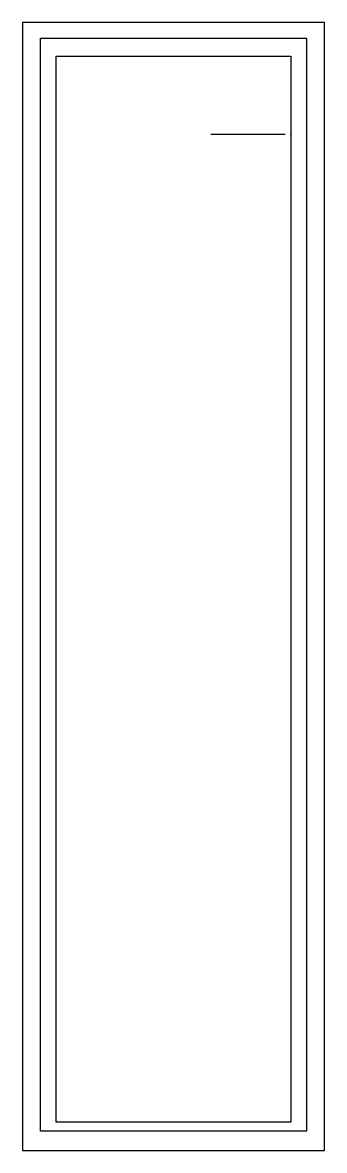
# Model space of a CAD drawing. Header units: millimetres. Extents: x -24 to 3, y -91 to 10.
import ezdxf

# ---------------------------------------------------------------- set-up
doc = ezdxf.new("R2010")
doc.units = ezdxf.units.MM
doc.layers.get('0').update_dxf_attribs({"linetype": 'CONTINUOUS'})

msp = doc.modelspace()

# ---------------------------------------------------------------- linework, layer by layer
for p, q in [((-21, 7), (0, 7)), ((-21, -0.57), (-21, 7)), ((0, 7), (0, -0.57)), ((-7.16, 0), (-0.5, 0)), ((-21, -2.17), (-21, -0.57)), ((0, -0.57), (0, -2.17)), ((-21, -3.11), (-21, -2.17)), ((0, -2.17), (0, -3.11)), ((-21, -4.71), (-21, -3.11)), ((0, -3.11), (0, -4.71)), ((-21, -5.65), (-21, -4.71)), ((0, -4.71), (0, -5.65)), ((-21, -7.25), (-21, -5.65)), ((0, -5.65), (0, -7.25)), ((-21, -8.19), (-21, -7.25)), ((0, -7.25), (0, -8.19)), ((-21, -9.79), (-21, -8.19)), ((0, -8.19), (0, -9.79)), ((-21, -10.73), (-21, -9.79)), ((0, -9.79), (0, -10.73)), ((-21, -12.33), (-21, -10.73)), ((0, -10.73), (0, -12.33)), ((-21, -13.27), (-21, -12.33)), ((0, -12.33), (0, -13.27)), ((-21, -14.87), (-21, -13.27)), ((0, -13.27), (0, -14.87)), ((-21, -15.81), (-21, -14.87)), ((0, -14.87), (0, -15.81)), ((-21, -17.41), (-21, -15.81)), ((0, -15.81), (0, -17.41)), ((-21, -18.35), (-21, -17.41)), ((0, -17.41), (0, -18.35)), ((-21, -19.95), (-21, -18.35)), ((0, -18.35), (0, -19.95)), ((-21, -20.89), (-21, -19.95)), ((0, -19.95), (0, -20.89)), ((-21, -22.49), (-21, -20.89)), ((0, -20.89), (0, -22.49)), ((-21, -23.43), (-21, -22.49)), ((0, -22.49), (0, -23.43)), ((-21, -25.03), (-21, -23.43)), ((0, -23.43), (0, -25.03)), ((-21, -25.97), (-21, -25.03)), ((0, -25.03), (0, -25.97)), ((-21, -27.57), (-21, -25.97)), ((0, -25.97), (0, -27.57)), ((-21, -28.51), (-21, -27.57)), ((0, -27.57), (0, -28.51)), ((-21, -30.11), (-21, -28.51)), ((0, -28.51), (0, -30.11)), ((-21, -31.05), (-21, -30.11)), ((0, -30.11), (0, -31.05)), ((-21, -32.65), (-21, -31.05)), ((0, -31.05), (0, -32.65)), ((-21, -33.59), (-21, -32.65)), ((0, -32.65), (0, -33.59)), ((-21, -35.19), (-21, -33.59)), ((0, -33.59), (0, -35.19)), ((-21, -36.13), (-21, -35.19)), ((0, -35.19), (0, -36.13)), ((-21, -37.73), (-21, -36.13)), ((0, -36.13), (0, -37.73)), ((-21, -38.67), (-21, -37.73)), ((0, -37.73), (0, -38.67)), ((-21, -40.27), (-21, -38.67)), ((0, -38.67), (0, -40.27)), ((-21, -41.21), (-21, -40.27)), ((0, -40.27), (0, -41.21)), ((-21, -42.81), (-21, -41.21)), ((0, -41.21), (0, -42.81)), ((-21, -43.75), (-21, -42.81)), ((0, -42.81), (0, -43.75)), ((-21, -45.35), (-21, -43.75)), ((0, -43.75), (0, -45.35)), ((-21, -46.29), (-21, -45.35)), ((0, -45.35), (0, -46.29)), ((-21, -47.89), (-21, -46.29)), ((0, -46.29), (0, -47.89)), ((-21, -48.83), (-21, -47.89)), ((0, -47.89), (0, -48.83)), ((-21, -50.43), (-21, -48.83)), ((0, -48.83), (0, -50.43)), ((-21, -88.46), (-21, -50.43)), ((0, -50.43), (0, -88.46)), ((0, -88.46), (-21, -88.46))]:
    msp.add_line(p, q)
for points in [[(3, -91), (3, 10), (-24, 10), (-24, -91)], [(1.4, 8.6), (1.4, -89.26), (-22.4, -89.26), (-22.4, 8.6)]]:
    msp.add_lwpolyline(points, close=True)
msp.add_point((0, 0))

doc.saveas('drawing.dxf')
